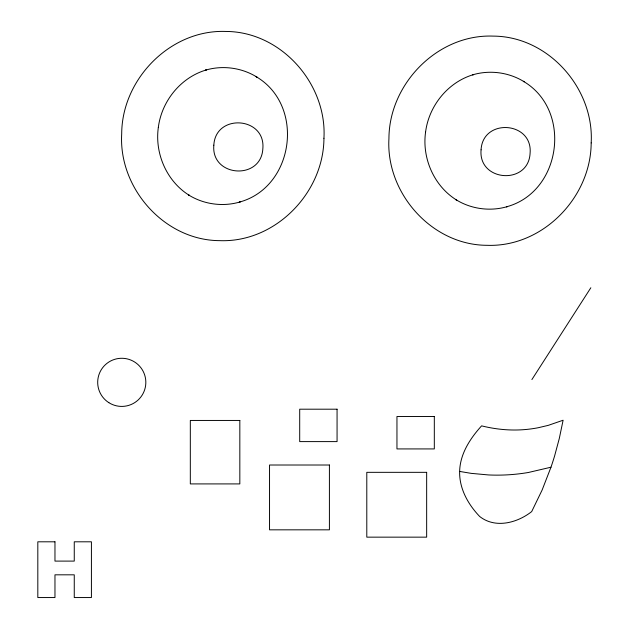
<?xml version="1.0" encoding="UTF-8"?>
<svg xmlns="http://www.w3.org/2000/svg" width="629" height="629" viewBox="0 0 629 629"><rect width="100%" height="100%" fill="white"/><g stroke="black" fill="none" stroke-linecap="round" stroke-linejoin="round"><path stroke-width="0.94" d="M459.642 471.428C460.043 453.894 470.17 438.421 481.602 425.857C493.466 428.813 505.716 430.299 517.95 429.969A124.416 124.416 0 0 0 538.235 427.728L548.252 425.361L563.104 420.235L559.299 438.468L554.629 455.868A76.117 19.035 -71.4 0 1 550.98 467.213L542.135 490.007L531.694 511.581C517.305 522.919 495.345 528.84 479.699 516.503C468.125 504.458 459.186 488.552 459.642 471.428L471.207 473.362L488.489 474.942A186.341 186.333 0 0 0 528.407 472.481L550.98 467.213M531.89 379.578L590.835 287.76M213.836 145.165C210.904 177.134 261.177 180.657 262.843 148.688C265.776 116.719 215.503 113.189 213.836 145.165M481.075 149.828C478.142 181.797 528.415 185.319 530.082 153.342C533.015 121.373 482.742 117.851 481.075 149.828M323.943 138.27C323.66 192.985 275.18 242.763 219.757 240.648C164.562 240.498 118.488 188.362 121.696 133.883C121.837 79.12 170.435 29.351 225.842 31.45C281.084 31.592 327.088 83.767 323.943 138.27M591.181 142.925C590.906 197.648 542.426 247.425 487.003 245.31C431.809 245.161 385.726 193.024 388.934 138.545C389.084 83.775 437.682 34.005 493.081 36.112C548.331 36.246 594.334 88.43 591.181 142.925M158.319 127.53C154.648 153.673 166.842 181.584 189.526 195.485L188.645 194.982C203.851 204.456 223.036 207.035 240.199 201.909L239.24 202.153C294.325 187.363 305.309 105.428 256.089 76.628L256.954 77.115C241.748 67.641 222.564 65.062 205.392 70.189L206.375 69.929C180.727 77.375 161.567 101.23 158.319 127.53M425.566 132.192C421.894 158.335 434.089 186.247 456.764 200.148L455.891 199.637C471.09 209.111 490.282 211.69 507.446 206.571L506.479 206.815C561.571 192.026 572.555 110.091 523.328 81.29L524.201 81.778C508.995 72.304 489.802 69.725 472.638 74.843L473.621 74.584C447.974 82.029 428.813 105.892 425.566 132.192M337.065 409.196L299.703 409.196L299.703 441.605L337.065 441.605L337.065 409.196M434.317 416.516L396.954 416.516L396.954 448.925L434.317 448.925L434.317 416.516M239.83 420.447L190.32 420.447L190.32 483.913L239.83 483.913L239.83 420.447M329.407 465.012L269.542 465.012L269.542 529.83L329.407 529.83L329.407 465.012M426.659 472.332L366.793 472.332L366.793 537.15L426.659 537.15L426.659 472.332M54.967 541.805L37.819 541.805L37.819 597.55L54.967 597.55L54.967 574.82L74.261 574.82L74.261 597.55L91.417 597.55L91.417 541.805L74.261 541.805L74.261 561.099L54.967 561.099L54.967 541.805M108.848 402.662A24.075 24.075 0 0 0 145.81 383.368A24.075 24.075 0 0 0 110.618 361.007A24.075 24.075 0 0 0 108.848 402.662"/></g></svg>
